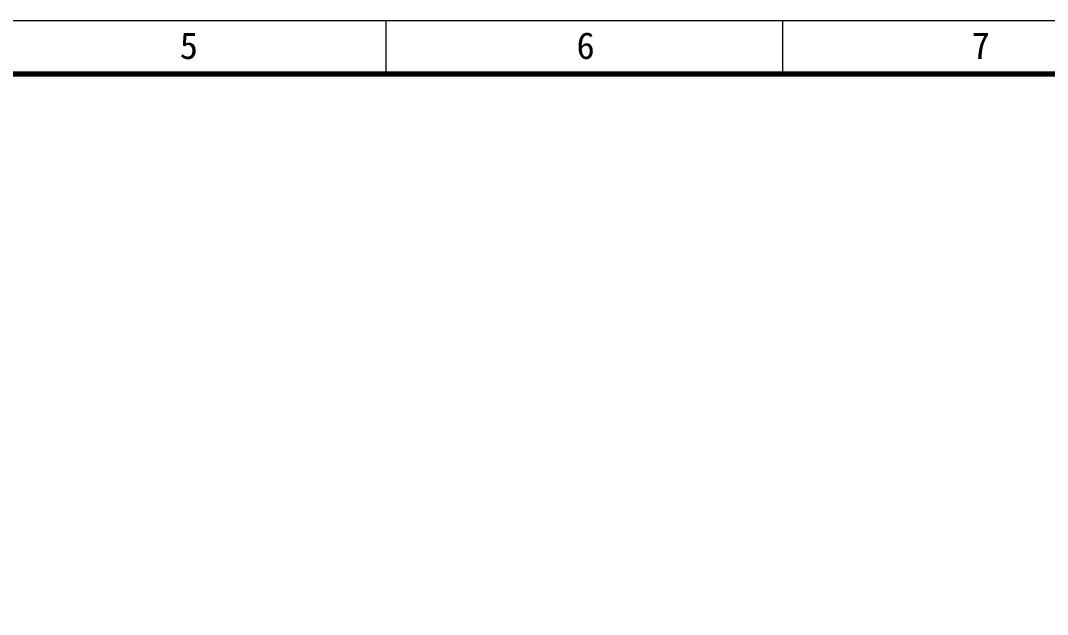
# Model space of a CAD drawing. Header units: millimetres. Extents: x 15833 to 16724, y 29277 to 29907.
# Drawn here: x 16287.6 to 16575.8, y 29740 to 29906.8 of the extents above; entities that cross this region are included whole.
import ezdxf

# ---------------------------------------------------------------- set-up
doc = ezdxf.new("R2010")
doc.units = ezdxf.units.MM
doc.layers.add('title bar', color=7, linetype='Continuous')
doc.styles.add('宝明', font='')
doc.styles.get('宝明').set_extended_font_data('SimHei')

msp = doc.modelspace()

# ---------------------------------------------------------------- linework, layer by layer
at = {"layer": 'title bar', "color": 0, "lineweight": 0}
for p, q in [((15833.198, 29906.776), (16724.193, 29906.776)), ((16390.07, 29906.776), (16390.07, 29891.776)), ((16501.444, 29906.776), (16501.444, 29891.776)), ((15848.198, 29891.776), (16709.193, 29891.776))]:
    msp.add_line(p, q, dxfattribs=at)
at = {"layer": 'title bar', "color": 0, "lineweight": 0, "const_width": 1.5}
msp.add_lwpolyline([(15848.198, 29291.779), (16709.193, 29291.779), (16709.193, 29891.776), (15848.198, 29891.776)], dxfattribs=at)

# ---------------------------------------------------------------- texts
at = {"layer": 'title bar', "color": 0, "lineweight": 0, "style": '宝明'}
for s, p in [('5', (16332.287, 29895.98)), ('6', (16443.627, 29895.98)), ('7', (16554.523, 29895.98))]:
    msp.add_text(s, height=7.5, dxfattribs=at).set_placement(p)

doc.saveas('drawing.dxf')
